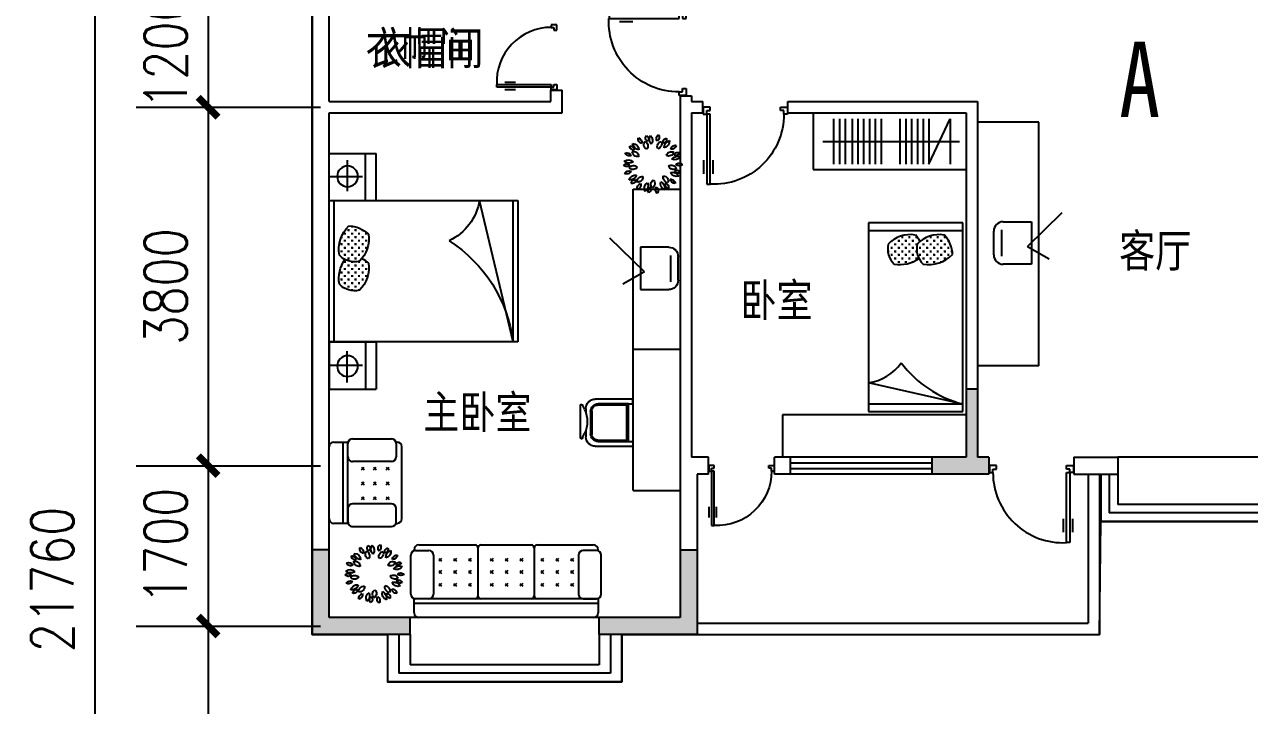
# Model space of a CAD drawing. Header units: millimetres. Extents: x 700 to 40890, y 496 to 41608.
# Drawn here: x 1455 to 14431, y 24587 to 31807 of the extents above; entities that cross this region are included whole.
import ezdxf
from ezdxf.enums import TextEntityAlignment as Align

# ---------------------------------------------------------------- set-up
doc = ezdxf.new("R2010")
doc.units = ezdxf.units.MM
for name, color, linetype in [('AXIS', 3, 'Continuous'), ('J', 7, 'Continuous'), ('PUB_H', 13, 'Continuous'), ('W', 2, 'Continuous'), ('WALL', 4, 'Continuous'), ('WINDOW', 5, 'Continuous'), ('WINDOW_TEXT', 7, 'Continuous'), ('轮廓线', 240, 'Continuous')]:
    doc.layers.add(name, color=color, linetype=linetype)
doc.styles.add('_XYF', font='simhei.ttf', dxfattribs={"width": 0.8})
doc.styles.add('DIM_FONT', font='SIMPLEX.shx', dxfattribs={"width": 0.8})
doc.styles.add('SIMPLEX', font='SIMPLEX.SHX')
doc.styles.get("Standard").update_dxf_attribs({"font": 'arial.ttf'})
doc.dimstyles.new('AXIS150', dxfattribs={"dimscale": 1.5, "dimtxt": 300, "dimasz": 1, "dimexe": 250, "dimexo": 300, "dimgap": 150, "dimtad": 1, "dimdec": 0, "dimzin": 0, "dimdsep": 46, "dimtxsty": 'DIM_FONT', "dimblk": '_DIMX', "dimcen": 0, "dimse1": 1, "dimse2": 1, "dimclrt": 7, "dimadec": 0, "dimazin": 0, "dimtfac": 1, "dimtdec": 0, "dimtix": 1, "dimtmove": 2, "dimatfit": 3, "dimldrblk": '_DIMX', "dimfxl": 1, "dimtolj": 1, "dimtzin": 0, "dimarcsym": 0})

# ---------------------------------------------------------------- blocks, each defined once
blk = doc.blocks.new('M_A23MCU')
for p, q in [((-0.454, 0.081), (-0.454, 0.905)), ((-0.454, 0.905), (-0.413, 0.905)), ((-0.413, 0.905), (-0.413, 0.081)), ((-0.489, 0.782), (-0.489, 0.624)), ((-0.378, 0.782), (-0.378, 0.624)), ((-0.495, -0.002), (-0.495, 0.081)), ((-0.495, 0.081), (-0.454, 0.081)), ((-0.413, 0.081), (-0.454, 0.081)), ((-0.454, 0.081), (-0.454, 0.039)), ((-0.454, 0.039), (-0.413, 0.039)), ((-0.413, 0.039), (-0.413, -0.002)), ((0.412, 0.039), (0.412, -0.002)), ((0.453, 0.039), (0.412, 0.039)), ((0.453, 0.081), (0.453, 0.039)), ((0.494, 0.081), (0.453, 0.081)), ((0.494, -0.002), (0.494, 0.081)), ((-0.413, -0.002), (-0.495, -0.002)), ((-0.495, -0.002), (-0.495, -0.002)), ((0.412, -0.002), (0.494, -0.002)), ((0.494, -0.002), (0.494, -0.002))]:
    blk.add_line(p, q)
blk.add_arc((-0.372, 0.082), 0.825, 359.9283, 92.866)
blk = doc.blocks.new('_DIMX')
at = {"const_width": 50}
blk.add_lwpolyline([(-70, -70), (70, 70)], dxfattribs=at)
blk = doc.blocks.new('*D83')
at = {"layer": 'AXIS', "color": 0, "lineweight": -2, "transparency": 16777216}
for p, q in [((3400, 32130), (3400, 32132)), ((3400, 32129), (3400, 30929)), ((3400, 30927), (3400, 30926))]:
    blk.add_line(p, q, dxfattribs=at)
at = {"layer": 'DEFPOINTS', "color": 0, "transparency": 16777216}
for p in [(4591, 32129), (3400, 30929), (4591, 30929)]:
    blk.add_point(p, dxfattribs=at)
at = {"layer": 'AXIS', "color": 0, "lineweight": -2, "transparency": 16777216, "xscale": 1.5, "yscale": 1.5, "zscale": 1.5}
for p, rotation in [((3400, 32129), 270), ((3400, 30929), 90)]:
    blk.add_blockref('_DIMX', p, dxfattribs=dict(at, rotation=rotation))
at = {"layer": 'AXIS', "color": 7, "transparency": 16777216, "insert": (2950, 31529), "char_height": 450, "attachment_point": 5, "rotation": 90, "style": 'DIM_FONT'}
blk.add_mtext('\\A1;1200', dxfattribs=at)
blk = doc.blocks.new('*D84')
at = {"layer": 'AXIS', "color": 0, "lineweight": -2, "transparency": 16777216}
blk.add_line((3400, 30927), (3400, 27130), dxfattribs=at)
at = {"layer": 'DEFPOINTS', "color": 0, "transparency": 16777216}
for p in [(4591, 30929), (3400, 27129), (4591, 27129)]:
    blk.add_point(p, dxfattribs=at)
at = {"layer": 'AXIS', "color": 0, "lineweight": -2, "transparency": 16777216, "xscale": 1.5, "yscale": 1.5, "zscale": 1.5}
for p, rotation in [((3400, 30929), 90), ((3400, 27129), 270)]:
    blk.add_blockref('_DIMX', p, dxfattribs=dict(at, rotation=rotation))
at = {"layer": 'AXIS', "color": 7, "transparency": 16777216, "insert": (2950, 29029), "char_height": 450, "attachment_point": 5, "rotation": 90, "style": 'DIM_FONT'}
blk.add_mtext('\\A1;3800', dxfattribs=at)
blk = doc.blocks.new('*D85')
at = {"layer": 'AXIS', "color": 0, "lineweight": -2, "transparency": 16777216}
blk.add_line((3400, 27127), (3400, 25430), dxfattribs=at)
at = {"layer": 'DEFPOINTS', "color": 0, "transparency": 16777216}
for p in [(4591, 27129), (3400, 25429), (4591, 25429)]:
    blk.add_point(p, dxfattribs=at)
at = {"layer": 'AXIS', "color": 0, "lineweight": -2, "transparency": 16777216, "xscale": 1.5, "yscale": 1.5, "zscale": 1.5}
for p, rotation in [((3400, 27129), 90), ((3400, 25429), 270)]:
    blk.add_blockref('_DIMX', p, dxfattribs=dict(at, rotation=rotation))
at = {"layer": 'AXIS', "color": 7, "transparency": 16777216, "insert": (2950, 26279), "char_height": 450, "attachment_point": 5, "rotation": 90, "style": 'DIM_FONT'}
blk.add_mtext('\\A1;1700', dxfattribs=at)
blk = doc.blocks.new('*D86')
at = {"layer": 'AXIS', "color": 0, "lineweight": -2, "transparency": 16777216}
blk.add_line((3400, 25427), (3400, 22330), dxfattribs=at)
at = {"layer": 'DEFPOINTS', "color": 0, "transparency": 16777216}
for p in [(4591, 25429), (3400, 22329), (4591, 22329)]:
    blk.add_point(p, dxfattribs=at)
at = {"layer": 'AXIS', "color": 0, "lineweight": -2, "transparency": 16777216, "xscale": 1.5, "yscale": 1.5, "zscale": 1.5}
for p, rotation in [((3400, 25429), 90), ((3400, 22329), 270)]:
    blk.add_blockref('_DIMX', p, dxfattribs=dict(at, rotation=rotation))
at = {"layer": 'AXIS', "color": 7, "transparency": 16777216, "insert": (2950, 23879), "char_height": 450, "attachment_point": 5, "rotation": 90, "style": 'DIM_FONT'}
blk.add_mtext('\\A1;3100', dxfattribs=at)
blk = doc.blocks.new('_B0MWI')
for p, q in [((-0.62, 3.2778), (0.62, 3.2778)), ((-0.62, 0.5), (-0.62, 3.2778)), ((0.62, 0.5), (0.62, 3.2778)), ((-0.56, 2.7778), (0.56, 2.7778)), ((-0.56, 0.5), (-0.56, 2.7778)), ((0.56, 0.5), (0.56, 2.7778)), ((-0.5, 2.2778), (0.5, 2.2778)), ((-0.5, 0.5), (-0.5, 2.2778)), ((0.5, 0.5), (0.5, 2.2778)), ((-0.5, -0.5), (0.5, -0.5))]:
    blk.add_line(p, q)
blk = doc.blocks.new('M_F22')
for centre, radius, start, end in [((-704, 1829), 307, 163.4613, 255.43295), ((-1018, 1651), 266, 333.31145, 85.5828), ((-63, 1991), 399, 151.70154, 229.74057), ((-591, 1891), 339, 322.86392, 58.57818), ((523, 1764), 486, 130.70899, 219.10644), ((-284, 1836), 573, 318.65709, 31.15834), ((662, 1865), 307, 123.4613, 215.43295), ((307, 1931), 266, 293.31145, 45.5828), ((1257, 1578), 399, 111.70154, 189.74057), ((788, 1841), 339, 282.86392, 18.57818), ((-1680, 1042), 339, 2.86392, 98.57818), ((-1340, 1458), 399, 191.70154, 269.74057), ((-745, 1661), 486, 170.70899, 259.10644), ((-1409, 1198), 573, 358.65709, 71.15834), ((-242, 1523), 417, 160.50355, 255.32847), ((-684, 1289), 376, 333.2488, 82.58322), ((819, 1335), 417, 120.50355, 215.32847), ((331, 1439), 376, 293.2488, 42.58322), ((1560, 1027), 486, 90.70899, 179.10644), ((988, 1601), 573, 278.65709, 351.15834), ((1732, 1016), 307, 83.4613, 175.43295), ((1502, 1294), 266, 253.31145, 5.5828), ((-1969, -307), 339, 42.86392, 138.57818), ((-1861, -14), 573, 38.65709, 111.15834), ((-1651, 768), 486, 210.70899, 299.10644), ((-1853, 584), 266, 13.31145, 125.5828), ((-1727, 923), 307, 203.4613, 295.43295), ((-1364, 522), 376, 13.2488, 122.58322), ((-1177, 985), 417, 200.50355, 295.32847), ((1511, 508), 417, 80.50355, 175.32847), ((1204, 902), 376, 253.2488, 2.58322), ((1881, -204), 486, 50.70899, 139.10644), ((1812, 603), 573, 238.65709, 311.15834), ((2003, 413), 399, 71.70154, 149.74057), ((1813, 916), 339, 242.86392, 338.57818), ((-1976, 230), 399, 231.70154, 309.74057), ((-1807, -769), 266, 53.31145, 165.5828), ((-1928, -429), 307, 243.4613, 335.43295), ((-1429, -1233), 573, 78.65709, 151.15834), ((-1770, -498), 486, 250.70899, 339.10644), ((-1393, -503), 376, 53.2488, 162.58322), ((-1547, -28), 417, 240.50355, 335.32847), ((1510, -570), 417, 40.50355, 135.32847), ((1528, -71), 376, 213.2488, 322.58322), ((1335, -1353), 486, 10.70899, 99.10644), ((1801, -691), 573, 198.65709, 271.15834), ((1825, -959), 399, 31.70154, 109.74057), ((2003, -452), 339, 202.86392, 298.57818), ((2005, -323), 307, 43.4613, 135.43295), ((2009, 38), 266, 213.31145, 325.5828), ((-1323, -1527), 339, 82.86392, 178.57818), ((-1674, -1120), 399, 271.70154, 349.74057), ((-902, -1777), 266, 93.31145, 205.5828), ((-1213, -1593), 307, 283.4613, 15.43295), ((-756, -1306), 376, 93.2488, 202.58322), ((-1179, -1041), 417, 280.50355, 15.32847), ((-314, -1889), 573, 118.65709, 191.15834), ((-1048, -1545), 486, 290.70899, 19.10644), ((-44, -2046), 339, 122.86392, 218.57818), ((-574, -1959), 399, 311.70154, 29.74057), ((249, -1512), 376, 133.2488, 242.58322), ((-246, -1581), 417, 320.50355, 55.32847), ((439, -1967), 266, 133.31145, 245.5828), ((83, -2026), 307, 323.4613, 55.43295), ((962, -1675), 573, 158.65709, 231.15834), ((179, -1883), 486, 330.70899, 59.10644), ((1151, -1025), 376, 173.2488, 282.58322), ((816, -1395), 417, 0.50355, 95.32847), ((1270, -1621), 339, 162.86392, 258.57818), ((808, -1896), 399, 351.70154, 69.74057), ((1589, -1250), 266, 173.31145, 285.5828), ((1354, -1524), 307, 3.4613, 95.43295)]:
    blk.add_arc(centre, radius, start, end)
at = {"width": 0.8, "flags": 9}
for tag in ['XSIZE', 'YSIZE']:
    blk.add_attdef(tag, (0, 0), '', height=0.5, dxfattribs=at)
blk = doc.blocks.new('M_C4')
for p, q in [((0, -150), (0, 150)), ((363, 169), (84, 169)), ((100, 250), (350, 250)), ((450, 150), (450, -150)), ((187, -107), (57, -336)), ((187, -107), (547, -475)), ((450, -150), (0, -150))]:
    blk.add_line(p, q)
for centre, start, end in [((100, 150), 90, 180), ((350, 150), 0, 90)]:
    blk.add_arc(centre, 100, start, end)
at = {"flags": 9}
for tag in ['XSIZE', 'YSIZE']:
    blk.add_attdef(tag, (0, 0), '', height=0.5, dxfattribs=at)
at = {"width": 0.8, "flags": 9}
for tag in ['YSIZE', 'XSIZE', 'XSIZE', 'YSIZE']:
    blk.add_attdef(tag, (225, -150), '', height=0.5, dxfattribs=at)
blk = doc.blocks.new('*X11')
at = {"color": 0}
for p, q in [((284817, 2212), (284831, 2212)), ((284822, 2203), (284822, 2222)), ((284850, 2250), (284869, 2250)), ((284859, 2241), (284859, 2259)), ((284888, 2288), (284906, 2288)), ((284888, 2212), (284906, 2212)), ((284897, 2278), (284897, 2297)), ((284897, 2203), (284897, 2222)), ((284925, 2250), (284944, 2250)), ((284933, 2325), (284944, 2325)), ((284934, 2316), (284934, 2326)), ((284934, 2241), (284934, 2259)), ((284962, 2288), (284981, 2288)), ((284962, 2212), (284981, 2212)), ((284972, 2278), (284972, 2297)), ((284972, 2203), (284972, 2222)), ((285000, 2325), (285019, 2325)), ((285000, 2250), (285019, 2250)), ((285009, 2316), (285009, 2334)), ((285009, 2241), (285009, 2259)), ((285038, 2288), (285056, 2288)), ((285038, 2212), (285056, 2212)), ((285047, 2278), (285047, 2297)), ((285047, 2203), (285047, 2222)), ((285075, 2325), (285094, 2325)), ((285075, 2250), (285094, 2250)), ((285084, 2316), (285084, 2334)), ((285084, 2241), (285084, 2259)), ((285112, 2288), (285131, 2288)), ((285112, 2212), (285131, 2212)), ((285122, 2278), (285122, 2297)), ((285122, 2203), (285122, 2222)), ((285150, 2250), (285169, 2250)), ((285159, 2241), (285159, 2259)), ((285188, 2288), (285206, 2288)), ((285188, 2212), (285206, 2212)), ((285197, 2278), (285197, 2297)), ((285197, 2203), (285197, 2222)), ((285225, 2250), (285244, 2250)), ((285234, 2316), (285234, 2323)), ((285234, 2241), (285234, 2259)), ((285240, 2325), (285244, 2325)), ((285262, 2288), (285281, 2288)), ((285262, 2212), (285281, 2212)), ((285272, 2278), (285272, 2297)), ((285272, 2203), (285272, 2222)), ((285300, 2325), (285319, 2325)), ((285300, 2250), (285319, 2250)), ((285309, 2316), (285309, 2334)), ((285309, 2241), (285309, 2259)), ((285338, 2288), (285356, 2288)), ((285338, 2212), (285356, 2212)), ((285347, 2278), (285347, 2297)), ((285347, 2203), (285347, 2222)), ((285375, 2325), (285394, 2325)), ((285375, 2250), (285394, 2250)), ((285384, 2316), (285384, 2334)), ((285384, 2241), (285384, 2259)), ((285412, 2288), (285431, 2288)), ((285412, 2212), (285431, 2212)), ((285422, 2278), (285422, 2297)), ((285422, 2203), (285422, 2222)), ((285450, 2325), (285452, 2325)), ((285450, 2250), (285469, 2250)), ((285459, 2316), (285459, 2316)), ((285459, 2241), (285459, 2259)), ((285488, 2212), (285500, 2212)), ((285497, 2203), (285497, 2222)), ((284850, 2175), (284869, 2175)), ((284856, 2100), (284869, 2100)), ((284859, 2166), (284859, 2184)), ((284859, 2094), (284859, 2109)), ((284888, 2138), (284906, 2138)), ((284897, 2128), (284897, 2147)), ((284925, 2175), (284944, 2175)), ((284925, 2100), (284944, 2100)), ((284934, 2166), (284934, 2184)), ((284934, 2091), (284934, 2109)), ((284962, 2138), (284981, 2138)), ((284972, 2128), (284972, 2147)), ((285000, 2175), (285019, 2175)), ((285000, 2100), (285019, 2100)), ((285009, 2166), (285009, 2184)), ((285009, 2091), (285009, 2109)), ((285038, 2138), (285056, 2138)), ((285047, 2128), (285047, 2147)), ((285075, 2175), (285094, 2175)), ((285075, 2100), (285094, 2100)), ((285084, 2166), (285084, 2184)), ((285084, 2091), (285084, 2109)), ((285112, 2138), (285131, 2138)), ((285122, 2128), (285122, 2147)), ((285150, 2175), (285169, 2175)), ((285150, 2100), (285151, 2100)), ((285159, 2166), (285159, 2184)), ((285159, 2106), (285159, 2109)), ((285163, 2100), (285169, 2100)), ((285188, 2138), (285206, 2138)), ((285197, 2128), (285197, 2147)), ((285225, 2175), (285244, 2175)), ((285225, 2100), (285244, 2100)), ((285234, 2166), (285234, 2184)), ((285234, 2091), (285234, 2109)), ((285262, 2138), (285281, 2138)), ((285272, 2128), (285272, 2147)), ((285300, 2175), (285319, 2175)), ((285300, 2100), (285319, 2100)), ((285309, 2166), (285309, 2184)), ((285309, 2091), (285309, 2109)), ((285338, 2138), (285356, 2138)), ((285347, 2128), (285347, 2147)), ((285375, 2175), (285394, 2175)), ((285375, 2100), (285394, 2100)), ((285384, 2166), (285384, 2184)), ((285384, 2091), (285384, 2109)), ((285412, 2138), (285431, 2138)), ((285422, 2128), (285422, 2147)), ((285450, 2175), (285469, 2175)), ((285450, 2100), (285458, 2100)), ((285459, 2166), (285459, 2184)), ((285459, 2101), (285459, 2109)), ((285488, 2138), (285497, 2138)), ((285497, 2138), (285497, 2147)), ((284888, 2062), (284906, 2062)), ((284897, 2053), (284897, 2072)), ((284962, 2062), (284981, 2062)), ((284972, 2053), (284972, 2072)), ((285038, 2062), (285056, 2062)), ((285047, 2053), (285047, 2072)), ((285188, 2062), (285206, 2062)), ((285197, 2053), (285197, 2072)), ((285262, 2062), (285281, 2062)), ((285272, 2053), (285272, 2072)), ((285338, 2062), (285356, 2062)), ((285347, 2053), (285347, 2072))]:
    blk.add_line(p, q, dxfattribs=at)
blk = doc.blocks.new('_C2ZTH')
for p, q in [((-500, 750), (-500, 1250)), ((0, 1250), (-500, 1250)), ((-385, 750), (-385, 1250)), ((-191, 1178), (-191, 849)), ((0, 750), (0, 1250)), ((-353, 1001), (2, 1001)), ((0, 750), (-500, 750)), ((0, -750), (-500, -750)), ((-500, -750), (-500, -1250)), ((-385, -750), (-385, -1250)), ((0, -750), (0, -1250)), ((-191, -1178), (-191, -849)), ((-353, -1001), (2, -1001)), ((0, -1250), (-500, -1250))]:
    blk.add_line(p, q)
for centre in [(-196, 1006), (-196, -1006)]:
    blk.add_circle(centre, 110)
at = {"layer": 'J'}
for p, q in [((-2000, 750), (-2000, -750)), ((0, 750), (-2000, 750)), ((-1950, -750), (-1594, 750)), ((-1950, -750), (-1950, 750)), ((-50, 750), (-50, -750)), ((0, -750), (0, 750)), ((-2000, -750), (0, -750))]:
    blk.add_line(p, q, dxfattribs=at)
for centre, radius, start, end in [((-1023, 844), 578, 189.3238, 244.457), ((-93, 341), 328, 170.9132, 225.9541), ((-194, 156), 326, 92.7966, 133.2149), ((-458, 228), 354, 350.3657, 45.5224), ((-468, -936), 1493, 122.587, 172.8499), ((-194, -151), 326, 118.3278, 133.2149), ((-270, 322), 222, 256.7256, 316.496), ((-93, 35), 328, 170.9132, 225.9541), ((-458, -78), 354, 350.3657, 34.9896), ((-270, 15), 222, 256.7256, 316.496)]:
    blk.add_arc(centre, radius, start, end, dxfattribs=at)
at = {"layer": 'J', "rotation": 270}
blk.add_blockref('*X11', (-2455, 285295), dxfattribs=at)
at = {"style": 'DIM_FONT', "width": 0.8, "flags": 9}
for tag in ['XSIZE', 'YSIZE']:
    blk.add_attdef(tag, (0, 0), '', height=0.5, dxfattribs=at)
blk = doc.blocks.new('M_C9')
at = {"linetype": 'Continuous'}
for p, q in [((168, 317), (-176, 317)), ((-174, 294), (-130, 273)), ((166, 294), (122, 273)), ((-242, -239), (-242, 159)), ((-179, -174), (-179, 137)), ((-142, 259), (-92, 259)), ((-119, 197), (132, 197)), ((-112, 209), (128, 209)), ((88, 259), (158, 259)), ((192, 137), (192, -174)), ((258, 159), (258, -241)), ((-192, -191), (-192, 129)), ((208, 129), (208, -191)), ((-192, -239), (-242, -239)), ((-192, -191), (-192, -239)), ((208, -191), (-192, -191)), ((192, -174), (-179, -174)), ((258, -241), (207, -241)), ((208, -191), (208, -241))]:
    blk.add_line(p, q, dxfattribs=at)
for centre, radius, start, end in [((-174, 306), 12.2, 98.7908, 276.7415), ((-3, 541), 297, 244.7295, 295.1128), ((166, 306), 12.2, 263.2585, 81.2092), ((-142, 159), 100, 90, 180), ((-112, 129), 80, 90, 180), ((-119, 137), 60, 90, 180), ((128, 129), 80, 0, 90), ((132, 137), 60, 0, 90), ((158, 159), 100, 0, 90)]:
    blk.add_arc(centre, radius, start, end, dxfattribs=at)
at = {"width": 0.8, "flags": 9}
for tag in ['XSIZE', 'YSIZE']:
    blk.add_attdef(tag, (0, 0), '', height=0.5, dxfattribs=at)
blk = doc.blocks.new('M_C46QQU')
for p, q in [((-1008, 250), (-1008, 661)), ((-975, 711), (-975, 720)), ((-958, 711), (-818, 711)), ((-925, 770), (-327, 770)), ((-768, 661), (-768, 250)), ((-298, 740), (-298, 230)), ((-269, 770), (269, 770)), ((298, 740), (298, 230)), ((327, 770), (925, 770)), ((768, 661), (768, 250)), ((958, 711), (818, 711)), ((975, 711), (975, 720)), ((1008, 250), (1008, 661)), ((-713, 627), (-683, 597)), ((-683, 627), (-713, 597)), ((-556, 627), (-526, 597)), ((-526, 627), (-556, 597)), ((-398, 627), (-368, 597)), ((-368, 627), (-398, 597)), ((-138, 627), (-168, 597)), ((-168, 627), (-138, 597)), ((20, 627), (-11, 597)), ((-11, 627), (20, 597)), ((177, 627), (147, 597)), ((147, 627), (177, 597)), ((368, 627), (398, 597)), ((398, 627), (368, 597)), ((526, 627), (556, 597)), ((556, 627), (526, 597)), ((683, 627), (713, 597)), ((713, 627), (683, 597)), ((-713, 500), (-683, 469)), ((-683, 500), (-713, 469)), ((-556, 500), (-526, 469)), ((-526, 500), (-556, 469)), ((-398, 500), (-368, 469)), ((-368, 500), (-398, 469)), ((-138, 500), (-168, 469)), ((-168, 500), (-138, 469)), ((20, 500), (-11, 469)), ((-11, 500), (20, 469)), ((177, 500), (147, 469)), ((147, 500), (177, 469)), ((368, 500), (398, 469)), ((398, 500), (368, 469)), ((526, 500), (556, 469)), ((556, 500), (526, 469)), ((683, 500), (713, 469)), ((713, 500), (683, 469)), ((-713, 363), (-683, 332)), ((-683, 363), (-713, 332)), ((-526, 363), (-556, 332)), ((-556, 363), (-526, 332)), ((-398, 363), (-368, 332)), ((-368, 363), (-398, 332)), ((-138, 363), (-168, 332)), ((-168, 363), (-138, 332)), ((-11, 363), (20, 332)), ((20, 363), (-11, 332)), ((177, 363), (147, 332)), ((147, 363), (177, 332)), ((368, 363), (398, 332)), ((398, 363), (368, 332)), ((556, 363), (526, 332)), ((526, 363), (556, 332)), ((683, 363), (713, 332)), ((713, 363), (683, 332)), ((-975, 50), (-975, 203)), ((975, 200), (-975, 200)), ((975, 150), (-975, 150)), ((-818, 200), (-958, 200)), ((818, 200), (958, 200)), ((975, 200), (975, 50)), ((925, 0), (-925, 0))]:
    blk.add_line(p, q)
for centre, radius, start, end in [((-958, 661), 50, 90, 180), ((-925, 720), 50, 90, 180), ((-818, 661), 50, 0, 90), ((-328, 740), 30, 360, 90), ((-268, 740), 30, 90, 180), ((268, 740), 30, 0, 90), ((328, 740), 30, 90, 180), ((818, 661), 50, 90, 180), ((925, 720), 50, 360, 90), ((958, 661), 50, 0, 90), ((-958, 250), 50, 180, 270), ((-818, 250), 50, 270, 0), ((-328, 230), 30, 270, 0), ((-268, 230), 30, 180, 270), ((268, 230), 30, 270, 360), ((328, 230), 30, 180, 270), ((818, 250), 50, 180, 270), ((958, 250), 50, 270, 0), ((-925, 50), 50, 180, 270), ((925, 50), 50, 270, 0)]:
    blk.add_arc(centre, radius, start, end)
at = {"style": 'DIM_FONT', "width": 0.8, "flags": 9}
for tag in ['XSIZE', 'YSIZE']:
    blk.add_attdef(tag, (0, 0), '', height=0.5, dxfattribs=at)
blk = doc.blocks.new('M_C47JEV')
for p, q in [((-465, 250), (-465, 661)), ((-431, 711), (-431, 720)), ((-415, 711), (-275, 711)), ((381, 770), (-381, 770)), ((-225, 661), (-225, 250)), ((225, 661), (225, 250)), ((415, 711), (275, 711)), ((431, 711), (431, 720)), ((465, 250), (465, 661)), ((-136, 606), (-166, 637)), ((-166, 606), (-136, 637)), ((-9, 606), (21, 637)), ((21, 606), (-9, 637)), ((179, 606), (149, 637)), ((149, 606), (179, 637)), ((-136, 469), (-166, 499)), ((-166, 469), (-136, 499)), ((21, 469), (-9, 499)), ((-9, 469), (21, 499)), ((179, 469), (149, 499)), ((149, 469), (179, 499)), ((-136, 342), (-166, 372)), ((-166, 342), (-136, 372)), ((21, 342), (-9, 372)), ((-9, 342), (21, 372)), ((179, 342), (149, 372)), ((149, 342), (179, 372)), ((-431, 50), (-431, 203)), ((431, 200), (-431, 200)), ((431, 150), (-431, 150)), ((-275, 200), (-415, 200)), ((275, 200), (415, 200)), ((431, 200), (431, 50)), ((381, 0), (-381, 0))]:
    blk.add_line(p, q)
for centre, start, end in [((-415, 661), 90, 180), ((-381, 720), 90, 180), ((-275, 661), 0, 90), ((275, 661), 90, 180), ((381, 720), 360, 90), ((415, 661), 0, 90), ((-415, 250), 180, 270), ((-275, 250), 270, 0), ((275, 250), 180, 270), ((415, 250), 270, 0), ((-381, 50), 180, 270), ((381, 50), 270, 0)]:
    blk.add_arc(centre, 50, start, end)
at = {"style": 'DIM_FONT', "width": 0.8, "flags": 9}
for tag in ['XSIZE', 'YSIZE']:
    blk.add_attdef(tag, (0, 0), '', height=0.5, dxfattribs=at)
blk = doc.blocks.new('*X16')
at = {"color": 0}
for p, q in [((284817, 2212), (284831, 2212)), ((284822, 2203), (284822, 2222)), ((284850, 2250), (284869, 2250)), ((284859, 2241), (284859, 2259)), ((284888, 2288), (284906, 2288)), ((284888, 2212), (284906, 2212)), ((284897, 2278), (284897, 2297)), ((284897, 2203), (284897, 2222)), ((284925, 2250), (284944, 2250)), ((284933, 2325), (284944, 2325)), ((284934, 2316), (284934, 2326)), ((284934, 2241), (284934, 2259)), ((284962, 2288), (284981, 2288)), ((284962, 2212), (284981, 2212)), ((284972, 2278), (284972, 2297)), ((284972, 2203), (284972, 2222)), ((285000, 2325), (285019, 2325)), ((285000, 2250), (285019, 2250)), ((285009, 2316), (285009, 2334)), ((285009, 2241), (285009, 2259)), ((285038, 2288), (285056, 2288)), ((285038, 2212), (285056, 2212)), ((285047, 2278), (285047, 2297)), ((285047, 2203), (285047, 2222)), ((285075, 2325), (285094, 2325)), ((285075, 2250), (285094, 2250)), ((285084, 2316), (285084, 2334)), ((285084, 2241), (285084, 2259)), ((285112, 2288), (285131, 2288)), ((285112, 2212), (285131, 2212)), ((285122, 2278), (285122, 2297)), ((285122, 2203), (285122, 2222)), ((285150, 2250), (285169, 2250)), ((285159, 2241), (285159, 2259)), ((285188, 2288), (285206, 2288)), ((285188, 2212), (285206, 2212)), ((285197, 2278), (285197, 2297)), ((285197, 2203), (285197, 2222)), ((285225, 2250), (285244, 2250)), ((285234, 2316), (285234, 2323)), ((285234, 2241), (285234, 2259)), ((285240, 2325), (285244, 2325)), ((285262, 2288), (285281, 2288)), ((285262, 2212), (285281, 2212)), ((285272, 2278), (285272, 2297)), ((285272, 2203), (285272, 2222)), ((285300, 2325), (285319, 2325)), ((285300, 2250), (285319, 2250)), ((285309, 2316), (285309, 2334)), ((285309, 2241), (285309, 2259)), ((285338, 2288), (285356, 2288)), ((285338, 2212), (285356, 2212)), ((285347, 2278), (285347, 2297)), ((285347, 2203), (285347, 2222)), ((285375, 2325), (285394, 2325)), ((285375, 2250), (285394, 2250)), ((285384, 2316), (285384, 2334)), ((285384, 2241), (285384, 2259)), ((285412, 2288), (285431, 2288)), ((285412, 2212), (285431, 2212)), ((285422, 2278), (285422, 2297)), ((285422, 2203), (285422, 2222)), ((285450, 2325), (285452, 2325)), ((285450, 2250), (285469, 2250)), ((285459, 2316), (285459, 2316)), ((285459, 2241), (285459, 2259)), ((285488, 2212), (285500, 2212)), ((285497, 2203), (285497, 2222)), ((284850, 2175), (284869, 2175)), ((284856, 2100), (284869, 2100)), ((284859, 2166), (284859, 2184)), ((284859, 2094), (284859, 2109)), ((284888, 2138), (284906, 2138)), ((284897, 2128), (284897, 2147)), ((284925, 2175), (284944, 2175)), ((284925, 2100), (284944, 2100)), ((284934, 2166), (284934, 2184)), ((284934, 2091), (284934, 2109)), ((284962, 2138), (284981, 2138)), ((284972, 2128), (284972, 2147)), ((285000, 2175), (285019, 2175)), ((285000, 2100), (285019, 2100)), ((285009, 2166), (285009, 2184)), ((285009, 2091), (285009, 2109)), ((285038, 2138), (285056, 2138)), ((285047, 2128), (285047, 2147)), ((285075, 2175), (285094, 2175)), ((285075, 2100), (285094, 2100)), ((285084, 2166), (285084, 2184)), ((285084, 2091), (285084, 2109)), ((285112, 2138), (285131, 2138)), ((285122, 2128), (285122, 2147)), ((285150, 2175), (285169, 2175)), ((285150, 2100), (285151, 2100)), ((285159, 2166), (285159, 2184)), ((285159, 2106), (285159, 2109)), ((285163, 2100), (285169, 2100)), ((285188, 2138), (285206, 2138)), ((285197, 2128), (285197, 2147)), ((285225, 2175), (285244, 2175)), ((285225, 2100), (285244, 2100)), ((285234, 2166), (285234, 2184)), ((285234, 2091), (285234, 2109)), ((285262, 2138), (285281, 2138)), ((285272, 2128), (285272, 2147)), ((285300, 2175), (285319, 2175)), ((285300, 2100), (285319, 2100)), ((285309, 2166), (285309, 2184)), ((285309, 2091), (285309, 2109)), ((285338, 2138), (285356, 2138)), ((285347, 2128), (285347, 2147)), ((285375, 2175), (285394, 2175)), ((285375, 2100), (285394, 2100)), ((285384, 2166), (285384, 2184)), ((285384, 2091), (285384, 2109)), ((285412, 2138), (285431, 2138)), ((285422, 2128), (285422, 2147)), ((285450, 2175), (285469, 2175)), ((285450, 2100), (285458, 2100)), ((285459, 2166), (285459, 2184)), ((285459, 2101), (285459, 2109)), ((285488, 2138), (285497, 2138)), ((285497, 2138), (285497, 2147)), ((284888, 2062), (284906, 2062)), ((284897, 2053), (284897, 2072)), ((284962, 2062), (284981, 2062)), ((284972, 2053), (284972, 2072)), ((285038, 2062), (285056, 2062)), ((285047, 2053), (285047, 2072)), ((285188, 2062), (285206, 2062)), ((285197, 2053), (285197, 2072)), ((285262, 2062), (285281, 2062)), ((285272, 2053), (285272, 2072)), ((285338, 2062), (285356, 2062)), ((285347, 2053), (285347, 2072))]:
    blk.add_line(p, q, dxfattribs=at)
blk = doc.blocks.new('RECTANG')
for p, q in [((1, 1), (0, 1)), ((0, 1), (0, 0)), ((1, 0), (1, 1)), ((0, 0), (1, 0))]:
    blk.add_line(p, q)
blk = doc.blocks.new('_C1LMW')
for p, q in [((-1000, -80), (0, -305)), ((-1000, -80), (0, -80)), ((0, -1920), (-1000, -1920))]:
    blk.add_line(p, q)
for centre, radius, start, end in [((-1289, -1215), 1171, 36.5169, 75.7062), ((81, -828), 530, 98.7955, 144.0982), ((-348, -518), 4.547473508864641e-13, 270, 343.0338), ((-639, -1913), 354, 80.3657, 135.5224), ((-566, -1649), 326, 182.7966, 223.2149), ((-733, -1725), 222, 346.7256, 46.496), ((-332, -1913), 354, 80.3657, 124.9896), ((-426, -1725), 222, 346.7256, 46.496), ((-752, -1548), 328, 260.9132, 315.9541)]:
    blk.add_arc(centre, radius, start, end)
at = {"layer": 'J'}
for centre, radius, start, end in [((-260, -1649), 326, 208.3278, 223.2149), ((-445, -1548), 328, 260.9132, 315.9541)]:
    blk.add_arc(centre, radius, start, end, dxfattribs=at)
at = {"xscale": 1999.996, "yscale": 999.998, "zscale": 1999.996, "rotation": 90}
blk.add_blockref('RECTANG', (0, -2000), dxfattribs=at)
blk.add_blockref('*X16', (-285705, -3910))
at = {"style": 'DIM_FONT', "width": 0.8, "flags": 9}
for tag in ['XSIZE', 'YSIZE']:
    blk.add_attdef(tag, (0, 0), '', height=0.5, dxfattribs=at)
blk = doc.blocks.new('A$C05F147C6')
at = {"layer": 'J', "rotation": 180}
blk.add_blockref('_C1LMW', (1, 1), dxfattribs=at)
blk = doc.blocks.new('_WBLK')
for p, q in [((-0.5, 0.5), (0.5, 0.5)), ((0.5, 0.1667), (-0.5, 0.1667)), ((0.5, -0.1667), (-0.5, -0.1667)), ((-0.5, -0.5), (0.5, -0.5))]:
    blk.add_line(p, q)
at = {"layer": 'WINDOW_TEXT', "style": 'SIMPLEX', "flags": 9}
blk.add_attdef('A', text='', height=1, dxfattribs=at).set_placement((0, 1.5), align=Align.MIDDLE)
blk = doc.blocks.new('M_A6')
blk.add_line((0.5, 0), (0.5, 0))
blk = doc.blocks.new('*D79')
at = {"layer": 'AXIS', "color": 0, "lineweight": -2, "transparency": 16777216}
blk.add_line((2200, 36177), (2200, 15669), dxfattribs=at)
at = {"layer": 'DEFPOINTS', "color": 0, "transparency": 16777216}
for p in [(4591, 36179), (2200, 15667), (4591, 15667)]:
    blk.add_point(p, dxfattribs=at)
at = {"layer": 'AXIS', "color": 0, "lineweight": -2, "transparency": 16777216, "xscale": 1.5, "yscale": 1.5, "zscale": 1.5}
for p, rotation in [((2200, 36179), 90), ((2200, 15667), 270)]:
    blk.add_blockref('_DIMX', p, dxfattribs=dict(at, rotation=rotation))
at = {"layer": 'AXIS', "color": 7, "transparency": 16777216, "insert": (1750, 25923), "char_height": 450, "attachment_point": 5, "rotation": 90, "style": 'DIM_FONT'}
blk.add_mtext('\\A1;21760', dxfattribs=at)

msp = doc.modelspace()

# ---------------------------------------------------------------- hatches: boundary and pattern name
at = {"layer": 'PUB_H'}
msp.add_hatch(color=256, dxfattribs=at).paths.add_polyline_path([(11431.2, 27218.8), (11066.2, 27218.8), (11066.2, 27038.8), (11671.2, 27038.8), (11671.2, 27218.8), (11551.2, 27218.8), (11551.2, 27938.8), (11431.2, 27938.8)])
h = msp.add_hatch(color=256, dxfattribs=at)
h.paths.add_polyline_path([(5541.2, 25428.8), (4591.2, 25428.8), (4501.2, 25428.8), (4501.2, 25338.8), (5541.2, 25338.8)])
h.paths.add_polyline_path([(5541.2, 25518.8), (4681.2, 25518.8), (4681.2, 26238.8), (4591.2, 26238.8), (4591.2, 25428.8), (5541.2, 25428.8)])
h.paths.add_polyline_path([(4591.2, 26238.8), (4501.2, 26238.8), (4501.2, 25428.8), (4591.2, 25428.8)])
h = msp.add_hatch(color=256, dxfattribs=at)
h.paths.add_polyline_path([(7541.2, 25428.8), (8491.2, 25428.8), (8581.2, 25428.8), (8581.2, 25338.8), (7541.2, 25338.8)])
h.paths.add_polyline_path([(7541.2, 25518.8), (8401.2, 25518.8), (8401.2, 26238.8), (8491.2, 26238.8), (8491.2, 25428.8), (7541.2, 25428.8)])
h.paths.add_polyline_path([(8491.2, 26238.8), (8581.2, 26238.8), (8581.2, 25428.8), (8491.2, 25428.8)])

# ---------------------------------------------------------------- linework, layer by layer
at = {"layer": 'AXIS'}
for p, q in [((2636.2, 30928.8), (4591.2, 30928.8)), ((2636.2, 27128.8), (4591.2, 27128.8)), ((2636.2, 25428.8), (4591.2, 25428.8))]:
    msp.add_line(p, q, dxfattribs=at)
at = {"layer": 'J'}
for p, q in [((9809.4, 30868.8), (9809.4, 30268.8)), ((10025.2, 30807.7), (10025.2, 30327.5)), ((10086.7, 30807.7), (10086.7, 30327.5)), ((10148.1, 30807.7), (10148.1, 30327.5)), ((10220.7, 30807.7), (10220.7, 30327.5)), ((10282.2, 30807.7), (10282.2, 30327.5)), ((10343.6, 30807.7), (10343.6, 30327.5)), ((10405.1, 30807.7), (10405.1, 30327.5)), ((10466.5, 30807.7), (10466.5, 30327.5)), ((10528, 30807.7), (10528, 30327.5)), ((10728.4, 30807.7), (10728.4, 30327.5)), ((10789.9, 30807.7), (10789.9, 30327.5)), ((10851.3, 30807.7), (10851.3, 30327.5)), ((10912.8, 30807.7), (10912.8, 30327.5)), ((10974.2, 30807.7), (10974.2, 30327.5)), ((11035.7, 30327.5), (11259.1, 30807.7)), ((11035.7, 30807.7), (11035.7, 30327.5)), ((11259.1, 30807.7), (11259.1, 30327.5)), ((12200.1, 30770), (11551.2, 30770)), ((12200.1, 28187.5), (12200.1, 30770)), ((11360.1, 30562), (9912.8, 30562)), ((9809.4, 30268.8), (11431.2, 30268.8)), ((7901.2, 30060.2), (8401.2, 30060.2)), ((7901.2, 26865.7), (7901.2, 30060.2)), ((7901.2, 28365.3), (8401.2, 28365.3)), ((12200.1, 28187.5), (11551.2, 28187.5)), ((11431.2, 27668.8), (9484.7, 27668.8)), ((9484.7, 27668.8), (9484.7, 27218.8)), ((7901.2, 26865.7), (8401.2, 26865.7))]:
    msp.add_line(p, q, dxfattribs=at)
at = {"layer": 'W'}
for p, q in [((12721.2, 27038.8), (12721.2, 25458.8)), ((12841.2, 27038.8), (12841.2, 25338.8)), ((8581.2, 25458.8), (12721.2, 25458.8)), ((8581.2, 25338.8), (12841.2, 25338.8))]:
    msp.add_line(p, q, dxfattribs=at)
at = {"layer": 'WALL'}
for p, q in [((4501.2, 25338.8), (4501.2, 34168.8)), ((4681.2, 30988.8), (4681.2, 32068.8)), ((4681.2, 30988.8), (4681.2, 32068.8)), ((7031.2, 31108.8), (7151.2, 31108.8)), ((7031.2, 30988.8), (7031.2, 31108.8)), ((7151.2, 30868.8), (7151.2, 31108.8)), ((8401.2, 31048.8), (8521.2, 31048.8)), ((8401.2, 31048.8), (8401.2, 27218.8)), ((8401.2, 31048.8), (8521.2, 31048.8)), ((8521.2, 31048.8), (8521.2, 30988.8)), ((8521.2, 31048.8), (8521.2, 30988.8)), ((4681.2, 30988.8), (7031.2, 30988.8)), ((8521.2, 30988.8), (8641.2, 30988.8)), ((8521.2, 30988.8), (8641.2, 30988.8)), ((8641.2, 30868.8), (8641.2, 30988.8)), ((8641.2, 30868.8), (8641.2, 30988.8)), ((9541.2, 30988.8), (11551.2, 30988.8)), ((9541.2, 30868.8), (9541.2, 30988.8)), ((9541.2, 30988.8), (11551.2, 30988.8)), ((9541.2, 30868.8), (9541.2, 30988.8)), ((11551.2, 30988.8), (11551.2, 27218.8)), ((4681.2, 30868.8), (7151.2, 30868.8)), ((4681.2, 25518.8), (4681.2, 30868.8)), ((8521.2, 30868.8), (8641.2, 30868.8)), ((8521.2, 30868.8), (8641.2, 30868.8)), ((8521.2, 30868.8), (8521.2, 27218.8)), ((9541.2, 30868.8), (11431.2, 30868.8)), ((9541.2, 30868.8), (11431.2, 30868.8)), ((11431.2, 30868.8), (11431.2, 27218.8)), ((11551.2, 27938.8), (11431.2, 27938.8)), ((8401.2, 27218.8), (8401.2, 25518.8)), ((8701.2, 27218.8), (8521.2, 27218.8)), ((8701.2, 27038.8), (8701.2, 27218.8)), ((9401.2, 27038.8), (9401.2, 27218.8)), ((9566.2, 27218.8), (9401.2, 27218.8)), ((9566.2, 27218.8), (9566.2, 27038.8)), ((11431.2, 27218.8), (11066.2, 27218.8)), ((11066.2, 27218.8), (11066.2, 27038.8)), ((11671.2, 27218.8), (11551.2, 27218.8)), ((11671.2, 27218.8), (11671.2, 27038.8)), ((12571.2, 27218.8), (13036.2, 27218.8)), ((12571.2, 27218.8), (12571.2, 27038.8)), ((13036.2, 27218.8), (13036.2, 27038.8)), ((8581.2, 27038.8), (8581.2, 25338.8)), ((8701.2, 27038.8), (8581.2, 27038.8)), ((9566.2, 27038.8), (9401.2, 27038.8)), ((11671.2, 27038.8), (11066.2, 27038.8)), ((12571.2, 27038.8), (13036.2, 27038.8)), ((4681.2, 26238.8), (4501.2, 26238.8)), ((8401.2, 26238.8), (8581.2, 26238.8)), ((5541.2, 25518.8), (4681.2, 25518.8)), ((5541.2, 25338.8), (5541.2, 25518.8)), ((8401.2, 25518.8), (7541.2, 25518.8)), ((7541.2, 25338.8), (7541.2, 25518.8)), ((5541.2, 25338.8), (4501.2, 25338.8)), ((8581.2, 25338.8), (7541.2, 25338.8))]:
    msp.add_line(p, q, dxfattribs=at)
at = {"layer": '轮廓线'}
msp.add_lwpolyline([(14976.2, 36268.8), (14401.2, 36268.8), (9721.2, 36268.8), (9721.2, 36768.8), (7741.2, 36768.8), (7741.2, 36268.8), (6971.2, 36268.8), (6971.2, 34168.8), (4501.2, 34168.8), (4501.2, 25338.8), (5301.2, 25338.8), (5301.2, 24838.8), (7781.2, 24838.8), (7781.2, 25338.8), (12841.2, 25338.8), (12856.2, 26538.8), (14716.2, 26538.8)], dxfattribs=at)

# ---------------------------------------------------------------- block references
at = {"layer": 'J', "xscale": -0.14, "yscale": 0.14, "zscale": 0.14}
for p in [(8114.4, 30332.4), (5165.4, 25987.7)]:
    msp.add_blockref('M_F22', p, dxfattribs=at)
at = {"layer": 'J', "xscale": -1}
msp.add_blockref('_C2ZTH', (4681.2, 29190.6), dxfattribs=at)
at = {"layer": 'J'}
for name, p, rotation in [('M_C4', (11972.3, 29265.1), 90), ('M_C47JEV', (4681.2, 26948.7), 270)]:
    msp.add_blockref(name, p, dxfattribs=dict(at, rotation=rotation))
for name, p in [('A$C05F147C6', (10393.6, 27701.9)), ('M_C46QQU', (6556.2, 25518.8))]:
    msp.add_blockref(name, p, dxfattribs=at)
at = {"layer": 'J', "xscale": -1}
for name, p, rotation in [('M_C4', (8129, 28995.8), 270), ('M_C9', (7660.5, 27593.2), 90)]:
    msp.add_blockref(name, p, dxfattribs=dict(at, rotation=rotation))
at = {"layer": 'W', "rotation": 180}
for p, xscale, yscale, zscale in [((13786.2, 27128.8), 1500, 179.9999999999991, 1500), ((6541.2, 25428.8), 2000, 179.9999999999982, 2000)]:
    msp.add_blockref('_B0MWI', p, dxfattribs=dict(at, xscale=xscale, yscale=yscale, zscale=zscale))
at = {"layer": 'WINDOW'}
for name, p, xscale, yscale, zscale, rotation in [('M_A23MCU', (8461.2, 31498.8), -900, 900, 900, 90), ('M_A23MCU', (7091.2, 31458.8), -700, -700, 700, 270), ('M_A23MCU', (9051.2, 27128.8), -700, 700, 700, 180), ('_WBLK', (10316.2, 27128.8), 1500, 180.0000000074505, 1500, 180), ('M_A23MCU', (12121.2, 27128.8), 900, 900, 900, 180), ('M_A6', (6541.2, 25428.8), 2000, 2000, 2000, 180)]:
    msp.add_blockref(name, p, dxfattribs=dict(at, xscale=xscale, yscale=yscale, zscale=zscale, rotation=rotation))
at = {"layer": 'WINDOW', "xscale": 900, "yscale": -900, "zscale": 900}
msp.add_blockref('M_A23MCU', (9091.2, 30928.8), dxfattribs=at)
msp.add_blockref('M_A23MCU', (9091.2, 30928.8), dxfattribs=at)

# ---------------------------------------------------------------- texts
at = {"style": '_XYF', "width": 0.8}
for s, height, p in [('衣帽间', 350, (5069.5, 31380.9)), ('衣帽间', 350, (5169.5, 31380.9)), ('A', 800, (13049.9, 30825.3)), ('客厅', 350, (13049.9, 29233.8)), ('卧室', 350, (9038.3, 28709.7)), ('主卧室', 350, (5679.6, 27521.6))]:
    msp.add_text(s, height=height, dxfattribs=at).set_placement(p)

# ---------------------------------------------------------------- dimensions: what is measured, and where the dimension line sits
at = {"layer": 'AXIS'}
dim = msp.add_aligned_dim(p1=(4591.2, 36178.8), p2=(4591.2, 15667.5), distance=-2390.9, text='21760', dimstyle='AXIS150', dxfattribs=at)
dim.commit()
dim.dimension.update_dxf_attribs({"geometry": '*D79', "text_midpoint": (1750.3, 25923.1)})
for base, p1, p2, picture, middle in [((3400.3, 30928.8), (4591.2, 32128.8), (4591.2, 30928.8), '*D83', (2950.3, 31528.8)), ((3400.3, 27128.8), (4591.2, 30928.8), (4591.2, 27128.8), '*D84', (2950.3, 29028.8)), ((3400.3, 25428.8), (4591.2, 27128.8), (4591.2, 25428.8), '*D85', (2950.3, 26278.8)), ((3400.3, 22328.8), (4591.2, 25428.8), (4591.2, 22328.8), '*D86', (2950.3, 23878.8))]:
    dim = msp.add_linear_dim(base=base, p1=p1, p2=p2, angle=90, dimstyle='AXIS150', dxfattribs=at)
    dim.commit()
    dim.dimension.update_dxf_attribs({"geometry": picture, "text_midpoint": middle})

doc.saveas('drawing.dxf')
